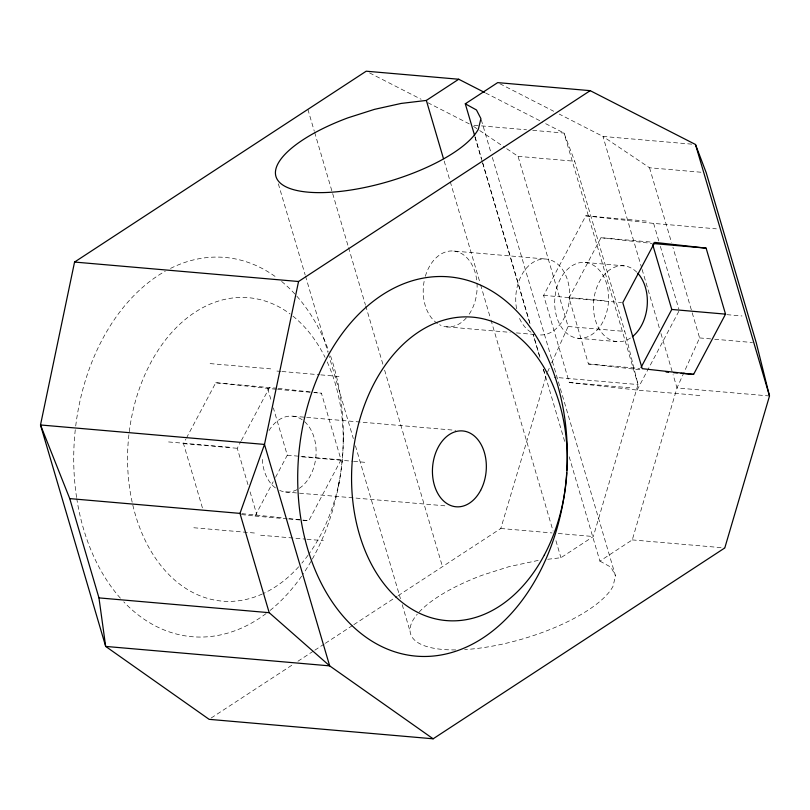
<?xml version="1.0" encoding="UTF-8"?>
<svg xmlns="http://www.w3.org/2000/svg" width="810" height="810" viewBox="0 0 810 810"><rect width="100%" height="100%" fill="white"/><g stroke="black" fill="none" stroke-linecap="round" stroke-linejoin="round"><path stroke-width="0.61" stroke-dasharray="4.05 3.04" d="M343.227 441.45L343.308 437.127M338.398 486.577L339.299 481.008M492.348 157.413L615.509 575.89L612.967 586.41A106.596 36.632 -16.4 0 1 464.667 649.59M341.992 461.983L342.174 461.335M398.166 595.654L500.793 528.495L547.054 373.116M547.752 559.285L560.925 557.715L593.315 536.524L638.027 384.558L624.804 331.432L574.715 161.261L564.003 133.053L543.844 122.745M569.187 456.789L599.886 561.097L632.266 539.905L676.988 387.95L699.597 337.922L672.958 247.415M547.57 371.982L549.625 367.426M551.681 362.88L568.124 326.501L518.046 156.34L505.632 147.987M202.409 507.85L183.495 443.617L185.844 439.182M186.432 438.078L215.774 382.745L276.939 388.243M247.961 484.643L237.259 448.284L240.783 441.642M241.37 440.539L269.527 387.413M241.42 514.553L255.008 516.071L273.203 481.768M275.552 477.333L287.287 455.2L273.375 407.936M288.765 519.008L308.772 520.739L341.04 459.877L321.418 393.214L314.007 392.384M699.799 395.523L637.085 390.076L569.268 382.502L543.621 295.377L585.802 215.825L648.516 221.272M639.829 369.735L588.445 363.994L569.025 297.989L600.979 237.725L653.478 242.281M637.085 390.076L679.256 310.524M211.228 717.974L293.736 663.987M297.958 661.223L313.784 650.865M314.837 650.177L324.324 643.97M325.377 643.272L352.806 625.33M353.859 624.642L397.113 596.342M538.174 560.429L509.075 566.646L482.618 575.09A106.596 36.632 -16.4 0 0 418.142 613.17M473.992 125.236L480.239 125.773M481.484 125.884L526.5 129.792M532.747 130.339L564.003 133.053L638.027 384.558L554.263 377.288M691.73 144.15L602.964 136.434L559.285 114.109M518.046 156.34L574.715 161.261M641.753 268.242L602.964 136.434L649.519 167.761L701.156 172.246M585.802 215.825L653.619 223.398L716.334 228.845M425.351 276.261A38.07 26.862 -85 0 1 453.924 251.059L546.446 259.099M585.397 262.481A38.07 26.862 -85 0 1 602.883 321.884A38.07 26.862 -85 0 1 556.642 316.72A38.07 26.862 -85 0 1 585.397 262.481L624.156 265.852M543.621 295.377L606.336 300.824M569.025 297.989L621.533 302.555M726.924 314.665L741.98 315.971M568.124 326.501L624.804 331.432M699.597 337.922L713.458 339.127M714.714 339.238L752.5 342.519M446.411 326.825L510.168 332.363M516.426 332.9L536.422 334.641M577.884 338.246L616.643 341.607M588.445 363.994L639.708 368.449M769.5 395.979L676.988 387.95L673.069 374.645M569.268 382.502L631.982 387.95M210.134 363.609L272.859 369.056M276.929 371.061L280.695 371.385M281.951 371.496L319.575 374.767M320.831 374.878L339.643 376.508M215.774 382.745L276.412 389.296M277.668 389.408L312.67 392.445M313.916 392.556L321.418 393.214M292.906 416.198L305.421 417.282M306.676 417.393L455.625 430.333M168.602 441.946L231.316 447.393M183.495 443.617L237.259 448.284M287.287 455.2L299.781 456.293M301.036 456.394L341.04 459.877M302.181 456.87L352.36 461.224M353.616 461.335L364.895 462.318M285.393 491.964L446.867 505.987M500.793 528.495L552.055 532.939M558.303 533.486L593.315 536.524M632.266 539.905L724.788 547.945M241.876 513.641L284.057 517.985M255.008 516.071L287.52 518.896M193.853 527.755L256.567 533.203M260.648 535.218L305.805 539.136M307.061 539.247L323.362 540.665M600.979 237.725L652.354 243.466M278.174 388.385L312.771 392.242M288.998 518.532L308.772 520.739M499.922 83.764L553.686 111.243M485.605 92.978L542.72 122.178M369.573 72.92L421.089 99.255M427.812 102.688L469.243 123.869M599.886 561.097L611.044 567.253L615.509 575.89M473.556 126.411L478.73 129.894M479.763 130.582L504.589 147.288M649.519 167.761L671.541 242.585M653.619 223.398L658.955 241.552M660.383 246.392L678.901 309.309M642.107 269.447L659.542 328.698M660.97 333.528L672.715 373.43M481.282 119.809L490.921 152.564M474.933 136.566L481.363 158.395M482.79 163.245L530.277 324.577M539.916 357.321L533.132 334.277L539.46 355.965M543.48 369.451L564.904 442.23M475.045 137.113L482.163 161.291M482.517 162.506L530.206 324.526M543.378 369.269L545.505 376.528M444.194 161.079L449.904 180.488M450.259 181.703L480.249 283.591M480.603 284.796L490.597 318.765M490.961 319.98L553.078 531.036M555.933 540.736L560.925 557.715M307.881 109.37L314.3 131.21M314.665 132.425L348.219 246.442M348.573 247.647L365.35 304.661M365.715 305.876L383.201 365.31M384.628 370.16L442.462 566.656M278.356 183.84L305.127 274.803M305.481 276.018L327.979 352.441M328.333 353.646L353.322 438.554M355.458 445.834L400.444 598.671M402.226 604.736L410.083 631.415M267.664 388.537L271.583 401.871M250.098 491.913L256.881 514.947M455.696 649.914A106.596 36.632 -16.4 0 1 417.292 614.152M516.577 308.721A38.07 26.862 -85 0 1 539.399 259.615A38.07 26.862 -85 0 1 569.643 294.992A38.07 26.862 -85 0 1 538.923 334.854M531.077 332.211A38.07 26.862 -85 0 1 518.795 316.609M453.924 251.059A38.07 26.862 -85 0 1 476.928 282.012M477.019 283.237A38.07 26.862 -85 0 1 468.413 315.282M466.388 317.834A38.07 26.862 -85 0 1 439.627 324.759M437.511 323.524A38.07 26.862 -85 0 1 424.44 279.825M170.546 268.393A190.35 134.288 -85 0 1 276.949 277.789M281.637 281.455A190.35 134.288 -85 0 1 328.911 351.398M330.541 355.965A190.35 134.288 -85 0 1 311.637 560.297M311 561.411A190.35 134.288 -85 0 1 302.97 574.199M301.573 576.234A190.35 134.288 -85 0 1 270.014 610.507M266.055 613.595A190.35 134.288 -85 0 1 123.778 601.87M120.386 598.185A190.35 134.288 -85 0 1 76.778 498.646M76.596 497.451A190.35 134.288 -85 0 1 75.563 427.224M75.715 425.989A190.35 134.288 -85 0 1 165.28 271.188M132.172 502.24A152.28 107.436 -85 0 1 168.763 335.877A152.28 107.436 -85 0 1 290.142 313.986M292.926 316.123A152.28 107.436 -85 0 1 325.033 357.332M327.21 361.928A152.28 107.436 -85 0 1 308.772 554.232M308.033 555.255A152.28 107.436 -85 0 1 301.867 563.122M298.657 566.808A152.28 107.436 -85 0 1 263.422 593.487M262.369 593.963A152.28 107.436 -85 0 1 132.435 503.415M269.031 430.566A38.07 26.862 -85 0 1 311.202 430.353A38.07 26.862 -85 0 1 299.244 488.379M297.027 489.665A38.07 26.862 -85 0 1 279.693 490.414M275.461 487.934A38.07 26.862 -85 0 1 262.197 457.316M630.494 338.023A38.07 26.862 -85 0 1 593.7 300.743A38.07 26.862 -85 0 1 637.004 272.413"/><path stroke-width="1.21" d="M484.481 92.411L458.723 79.238L366.211 71.199L74.56 262.055L40.5 424.966L105.675 646.421L209.142 719.341L433.137 738.801L724.788 547.945L769.5 395.979L756.277 342.843L706.198 172.682L695.476 144.474L590.196 90.659L497.684 82.62L465.294 103.812L474.579 135.351M590.196 90.659L298.546 281.505L264.495 444.427L239.973 513.388L269.193 612.684L329.67 665.871L433.137 738.801M641.014 367.497L671.774 309.46L652.708 244.66M693.583 374.402L725.537 314.138L706.107 248.133L654.733 242.392L622.779 302.656L642.208 368.661L693.583 374.402L681.078 373.319M465.294 103.812L476.462 109.968L480.917 118.604L478.386 129.124A106.596 36.632 -16.4 0 1 308.215 192.173A106.596 36.632 -16.4 0 1 348.027 117.804L374.483 109.36L401.193 103.427L426.343 100.43L458.723 79.238M653.599 243.567L706.107 248.133M671.774 309.46L725.537 314.138M74.56 262.055L298.546 281.505M666.083 372.013L668.584 372.225M673.586 372.661L677.332 372.985M69.741 498.606L98.962 597.891L105.675 646.421L329.67 665.871L264.495 444.427L40.5 424.966L69.741 498.606L239.973 513.388M98.962 597.891L269.193 612.684M695.476 144.474L769.5 395.979M426.343 100.43L443.475 158.649M566.706 472.757A190.35 134.288 -85 0 1 354.922 628.307A190.35 134.288 -85 0 1 375.293 299.761A190.35 134.288 -85 0 1 566.858 470.266M637.784 273.233A38.07 26.862 -85 0 1 632.327 336.707M544.35 554.951A152.28 107.436 -85 0 0 474.417 317.338A152.28 107.436 -85 0 0 359.387 534.296A152.28 107.436 -85 0 0 544.35 554.951M480.624 490.384A38.07 26.862 -85 0 0 463.138 430.981A38.07 26.862 -85 0 0 434.383 485.22A38.07 26.862 -85 0 0 480.624 490.384"/></g></svg>
